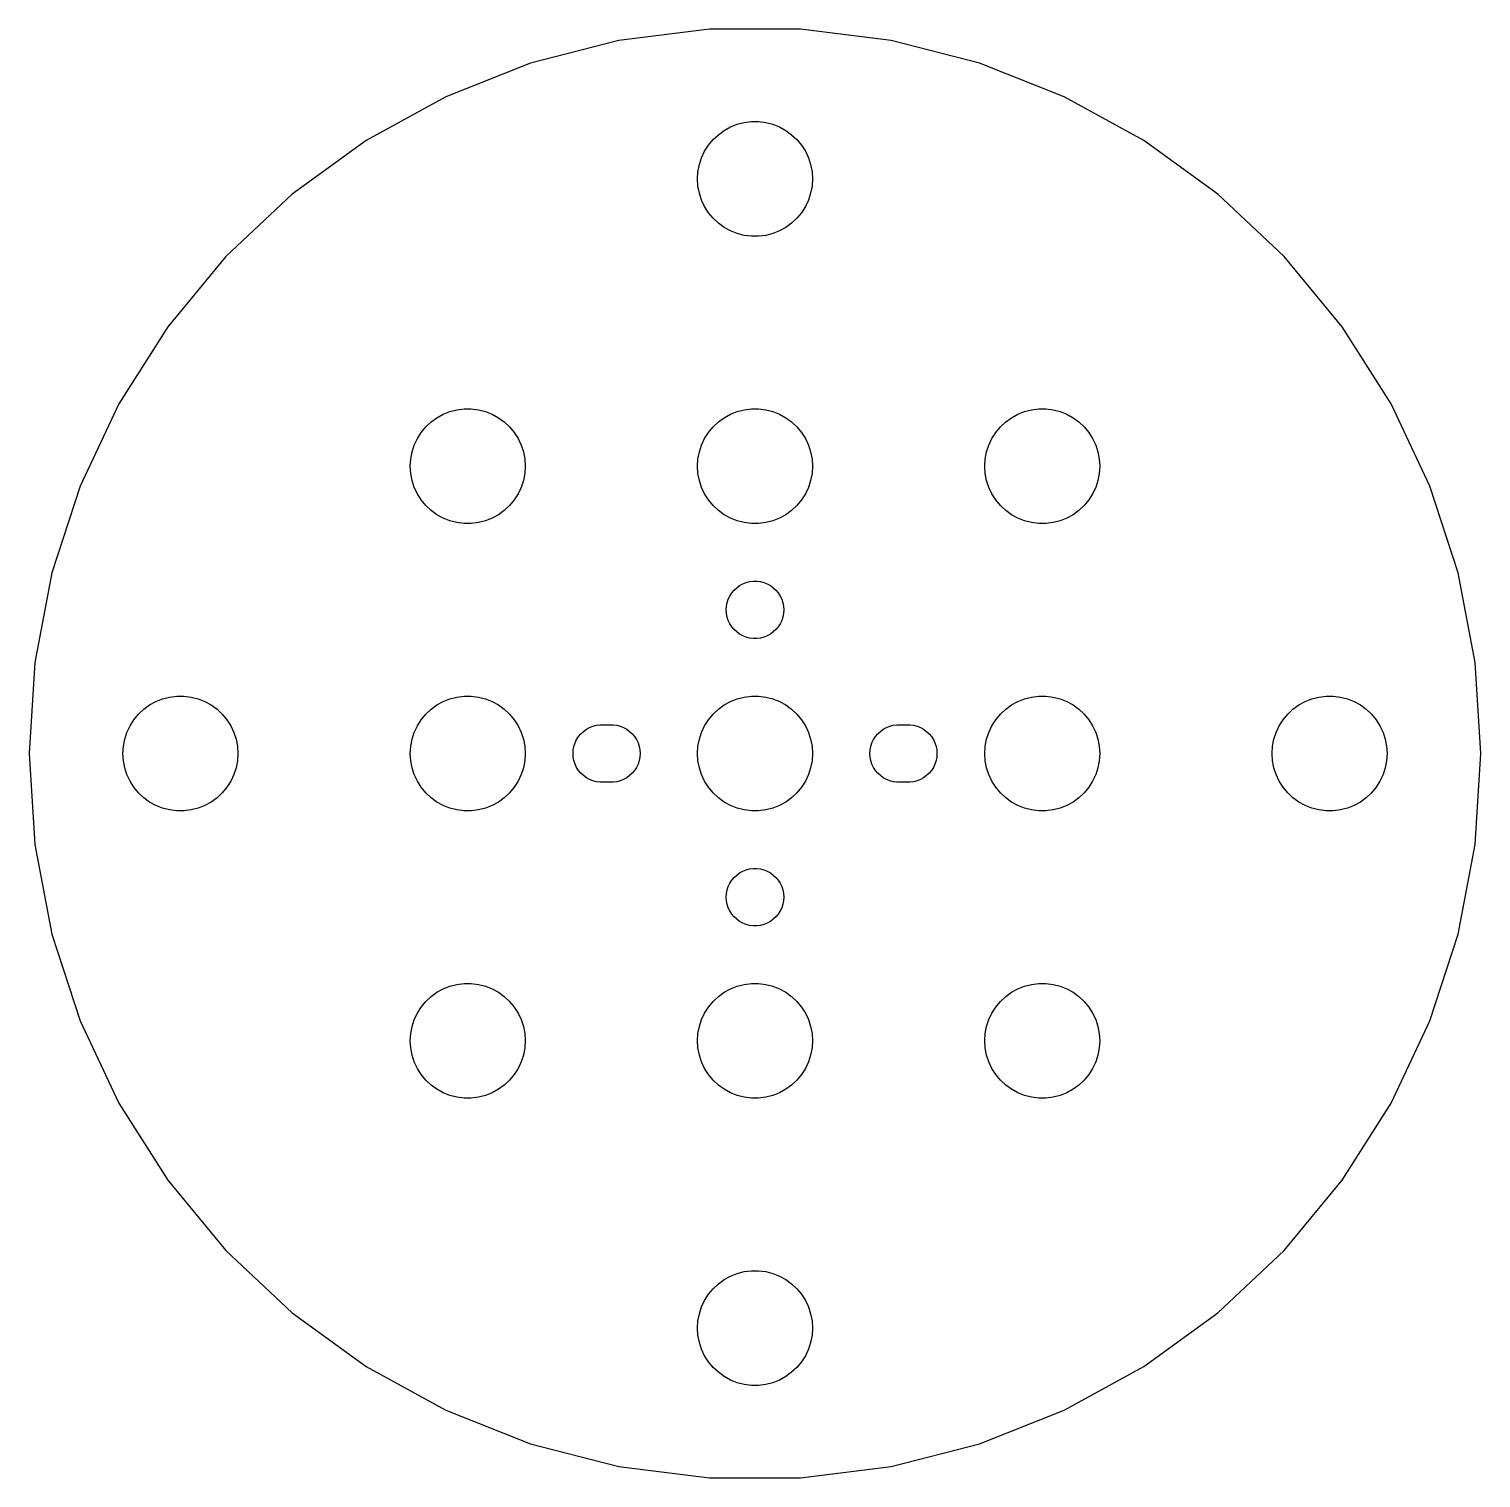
# Model space of a CAD drawing. Header units: metres. Extents: x -38 to 38, y -38 to 148.
# Drawn here: x -37.9 to 37.9, y -37.8 to 37.8 of the extents above; entities that cross this region are included whole.
import ezdxf

# ---------------------------------------------------------------- set-up
doc = ezdxf.new("R2010")
doc.units = ezdxf.units.M

msp = doc.modelspace()

# ---------------------------------------------------------------- linework, layer by layer
for p, q in [((-7.10208, 37.2305), (-11.7123, 36.0468)), ((-2.37987, 37.827), (-7.10208, 37.2305)), ((2.37987, 37.827), (-2.37987, 37.827)), ((7.10208, 37.2305), (2.37987, 37.827)), ((11.7123, 36.0468), (7.10208, 37.2305)), ((-11.7123, 36.0468), (-16.1378, 34.2946)), ((16.1378, 34.2946), (11.7123, 36.0468)), ((-16.1378, 34.2946), (-20.3088, 32.0015)), ((20.3088, 32.0015), (16.1378, 34.2946)), ((-1.60747, 32.533), (-1.27733, 32.7145)), ((-1.27733, 32.7145), (-0.927048, 32.8532)), ((-0.927048, 32.8532), (-0.562134, 32.9469)), ((-0.562134, 32.9469), (-0.18837, 32.9941)), ((-0.18837, 32.9941), (0.18837, 32.9941)), ((0.18837, 32.9941), (0.562134, 32.9469)), ((0.562134, 32.9469), (0.927048, 32.8532)), ((0.927048, 32.8532), (1.27733, 32.7145)), ((1.27733, 32.7145), (1.60747, 32.533)), ((-20.3088, 32.0015), (-24.1595, 29.2038)), ((-2.42705, 31.7634), (-2.1869, 32.0536)), ((-2.1869, 32.0536), (-1.91226, 32.3115)), ((-1.91226, 32.3115), (-1.60747, 32.533)), ((1.60747, 32.533), (1.91226, 32.3115)), ((1.91226, 32.3115), (2.1869, 32.0536)), ((2.1869, 32.0536), (2.42705, 31.7634)), ((24.1595, 29.2038), (20.3088, 32.0015)), ((-2.90575, 30.7461), (-2.78932, 31.1044)), ((-2.78932, 31.1044), (-2.62891, 31.4453)), ((-2.62891, 31.4453), (-2.42705, 31.7634)), ((2.42705, 31.7634), (2.62891, 31.4453)), ((2.62891, 31.4453), (2.78932, 31.1044)), ((2.78932, 31.1044), (2.90575, 30.7461)), ((-3, 30), (-2.97633, 30.376)), ((-2.97633, 30.376), (-2.90575, 30.7461)), ((2.90575, 30.7461), (2.97633, 30.376)), ((2.97633, 30.376), (3, 30)), ((-2.97633, 29.624), (-3, 30)), ((-2.90575, 29.2539), (-2.97633, 29.624)), ((2.97633, 29.624), (2.90575, 29.2539)), ((3, 30), (2.97633, 29.624)), ((-24.1595, 29.2038), (-27.6292, 25.9456)), ((-2.78932, 28.8956), (-2.90575, 29.2539)), ((-2.62891, 28.5547), (-2.78932, 28.8956)), ((2.78932, 28.8956), (2.62891, 28.5547)), ((2.90575, 29.2539), (2.78932, 28.8956)), ((27.6292, 25.9456), (24.1595, 29.2038)), ((-2.42705, 28.2366), (-2.62891, 28.5547)), ((-2.1869, 27.9464), (-2.42705, 28.2366)), ((2.42705, 28.2366), (2.1869, 27.9464)), ((2.62891, 28.5547), (2.42705, 28.2366)), ((-1.91226, 27.6884), (-2.1869, 27.9464)), ((-1.60747, 27.467), (-1.91226, 27.6884)), ((-1.27733, 27.2855), (-1.60747, 27.467)), ((1.60747, 27.467), (1.27733, 27.2855)), ((1.91226, 27.6884), (1.60747, 27.467)), ((2.1869, 27.9464), (1.91226, 27.6884)), ((-0.927048, 27.1468), (-1.27733, 27.2855)), ((-0.562134, 27.0531), (-0.927048, 27.1468)), ((-0.18837, 27.0059), (-0.562134, 27.0531)), ((0.18837, 27.0059), (-0.18837, 27.0059)), ((0.562134, 27.0531), (0.18837, 27.0059)), ((0.927048, 27.1468), (0.562134, 27.0531)), ((1.27733, 27.2855), (0.927048, 27.1468)), ((-27.6292, 25.9456), (-30.6632, 22.2781)), ((30.6632, 22.2781), (27.6292, 25.9456)), ((-30.6632, 22.2781), (-33.2136, 18.2593)), ((33.2136, 18.2593), (30.6632, 22.2781)), ((-33.2136, 18.2593), (-35.2402, 13.9526)), ((35.2402, 13.9526), (33.2136, 18.2593)), ((-16.9123, 17.3115), (-16.6075, 17.533)), ((-16.6075, 17.533), (-16.2773, 17.7145)), ((-16.2773, 17.7145), (-15.927, 17.8532)), ((-15.927, 17.8532), (-15.5621, 17.9469)), ((-15.5621, 17.9469), (-15.1884, 17.9941)), ((-15.1884, 17.9941), (-14.8116, 17.9941)), ((-14.8116, 17.9941), (-14.4379, 17.9469)), ((-14.4379, 17.9469), (-14.0729, 17.8532)), ((-14.0729, 17.8532), (-13.7227, 17.7145)), ((-13.7227, 17.7145), (-13.3925, 17.533)), ((-13.3925, 17.533), (-13.0877, 17.3115)), ((-1.91226, 17.3115), (-1.60747, 17.533)), ((-1.60747, 17.533), (-1.27733, 17.7145)), ((-1.27733, 17.7145), (-0.927048, 17.8532)), ((-0.927048, 17.8532), (-0.562134, 17.9469)), ((-0.562134, 17.9469), (-0.18837, 17.9941)), ((-0.18837, 17.9941), (0.18837, 17.9941)), ((0.18837, 17.9941), (0.562134, 17.9469)), ((0.562134, 17.9469), (0.927048, 17.8532)), ((0.927048, 17.8532), (1.27733, 17.7145)), ((1.27733, 17.7145), (1.60747, 17.533)), ((1.60747, 17.533), (1.91226, 17.3115)), ((13.0877, 17.3115), (13.3925, 17.533)), ((13.3925, 17.533), (13.7227, 17.7145)), ((13.7227, 17.7145), (14.0729, 17.8532)), ((14.0729, 17.8532), (14.4379, 17.9469)), ((14.4379, 17.9469), (14.8116, 17.9941)), ((14.8116, 17.9941), (15.1884, 17.9941)), ((15.1884, 17.9941), (15.5621, 17.9469)), ((15.5621, 17.9469), (15.927, 17.8532)), ((15.927, 17.8532), (16.2773, 17.7145)), ((16.2773, 17.7145), (16.6075, 17.533)), ((16.6075, 17.533), (16.9123, 17.3115)), ((-17.6289, 16.4453), (-17.427, 16.7634)), ((-17.427, 16.7634), (-17.1869, 17.0536)), ((-17.1869, 17.0536), (-16.9123, 17.3115)), ((-13.0877, 17.3115), (-12.8131, 17.0536)), ((-12.8131, 17.0536), (-12.5729, 16.7634)), ((-12.5729, 16.7634), (-12.3711, 16.4453)), ((-2.62891, 16.4453), (-2.42705, 16.7634)), ((-2.42705, 16.7634), (-2.1869, 17.0536)), ((-2.1869, 17.0536), (-1.91226, 17.3115)), ((1.91226, 17.3115), (2.1869, 17.0536)), ((2.1869, 17.0536), (2.42705, 16.7634)), ((2.42705, 16.7634), (2.62891, 16.4453)), ((12.3711, 16.4453), (12.5729, 16.7634)), ((12.5729, 16.7634), (12.8131, 17.0536)), ((12.8131, 17.0536), (13.0877, 17.3115)), ((16.9123, 17.3115), (17.1869, 17.0536)), ((17.1869, 17.0536), (17.427, 16.7634)), ((17.427, 16.7634), (17.6289, 16.4453)), ((-17.9057, 15.7461), (-17.7893, 16.1044)), ((-17.7893, 16.1044), (-17.6289, 16.4453)), ((-12.3711, 16.4453), (-12.2107, 16.1044)), ((-12.2107, 16.1044), (-12.0942, 15.7461)), ((-2.90575, 15.7461), (-2.78932, 16.1044)), ((-2.78932, 16.1044), (-2.62891, 16.4453)), ((2.62891, 16.4453), (2.78932, 16.1044)), ((2.78932, 16.1044), (2.90575, 15.7461)), ((12.0942, 15.7461), (12.2107, 16.1044)), ((12.2107, 16.1044), (12.3711, 16.4453)), ((17.6289, 16.4453), (17.7893, 16.1044)), ((17.7893, 16.1044), (17.9057, 15.7461)), ((-18, 15), (-17.9763, 15.376)), ((-17.9763, 15.376), (-17.9057, 15.7461)), ((-12.0942, 15.7461), (-12.0237, 15.376)), ((-12.0237, 15.376), (-12, 15)), ((-3, 15), (-2.97633, 15.376)), ((-2.97633, 15.376), (-2.90575, 15.7461)), ((2.90575, 15.7461), (2.97633, 15.376)), ((2.97633, 15.376), (3, 15)), ((12, 15), (12.0237, 15.376)), ((12.0237, 15.376), (12.0942, 15.7461)), ((17.9057, 15.7461), (17.9763, 15.376)), ((17.9763, 15.376), (18, 15)), ((-17.9763, 14.624), (-18, 15)), ((-17.9057, 14.2539), (-17.9763, 14.624)), ((-12.0237, 14.624), (-12.0942, 14.2539)), ((-12, 15), (-12.0237, 14.624)), ((-2.97633, 14.624), (-3, 15)), ((-2.90575, 14.2539), (-2.97633, 14.624)), ((2.97633, 14.624), (2.90575, 14.2539)), ((3, 15), (2.97633, 14.624)), ((12.0237, 14.624), (12, 15)), ((12.0942, 14.2539), (12.0237, 14.624)), ((17.9763, 14.624), (17.9057, 14.2539)), ((18, 15), (17.9763, 14.624)), ((-35.2402, 13.9526), (-36.711, 9.42578)), ((-17.7893, 13.8956), (-17.9057, 14.2539)), ((-17.6289, 13.5547), (-17.7893, 13.8956)), ((-12.2107, 13.8956), (-12.3711, 13.5547)), ((-12.0942, 14.2539), (-12.2107, 13.8956)), ((-2.78932, 13.8956), (-2.90575, 14.2539)), ((-2.62891, 13.5547), (-2.78932, 13.8956)), ((2.78932, 13.8956), (2.62891, 13.5547)), ((2.90575, 14.2539), (2.78932, 13.8956)), ((12.2107, 13.8956), (12.0942, 14.2539)), ((12.3711, 13.5547), (12.2107, 13.8956)), ((17.7893, 13.8956), (17.6289, 13.5547)), ((17.9057, 14.2539), (17.7893, 13.8956)), ((36.711, 9.42578), (35.2402, 13.9526)), ((-17.427, 13.2366), (-17.6289, 13.5547)), ((-17.1869, 12.9464), (-17.427, 13.2366)), ((-16.9123, 12.6884), (-17.1869, 12.9464)), ((-12.8131, 12.9464), (-13.0877, 12.6884)), ((-12.5729, 13.2366), (-12.8131, 12.9464)), ((-12.3711, 13.5547), (-12.5729, 13.2366)), ((-2.42705, 13.2366), (-2.62891, 13.5547)), ((-2.1869, 12.9464), (-2.42705, 13.2366)), ((-1.91226, 12.6884), (-2.1869, 12.9464)), ((2.1869, 12.9464), (1.91226, 12.6884)), ((2.42705, 13.2366), (2.1869, 12.9464)), ((2.62891, 13.5547), (2.42705, 13.2366)), ((12.5729, 13.2366), (12.3711, 13.5547)), ((12.8131, 12.9464), (12.5729, 13.2366)), ((13.0877, 12.6884), (12.8131, 12.9464)), ((17.1869, 12.9464), (16.9123, 12.6884)), ((17.427, 13.2366), (17.1869, 12.9464)), ((17.6289, 13.5547), (17.427, 13.2366)), ((-16.6075, 12.467), (-16.9123, 12.6884)), ((-16.2773, 12.2855), (-16.6075, 12.467)), ((-15.927, 12.1468), (-16.2773, 12.2855)), ((-15.5621, 12.0531), (-15.927, 12.1468)), ((-14.0729, 12.1468), (-14.4379, 12.0531)), ((-13.7227, 12.2855), (-14.0729, 12.1468)), ((-13.3925, 12.467), (-13.7227, 12.2855)), ((-13.0877, 12.6884), (-13.3925, 12.467)), ((-1.60747, 12.467), (-1.91226, 12.6884)), ((-1.27733, 12.2855), (-1.60747, 12.467)), ((-0.927048, 12.1468), (-1.27733, 12.2855)), ((-0.562134, 12.0531), (-0.927048, 12.1468)), ((0.927048, 12.1468), (0.562134, 12.0531)), ((1.27733, 12.2855), (0.927048, 12.1468)), ((1.60747, 12.467), (1.27733, 12.2855)), ((1.91226, 12.6884), (1.60747, 12.467)), ((13.3925, 12.467), (13.0877, 12.6884)), ((13.7227, 12.2855), (13.3925, 12.467)), ((14.0729, 12.1468), (13.7227, 12.2855)), ((14.4379, 12.0531), (14.0729, 12.1468)), ((15.927, 12.1468), (15.5621, 12.0531)), ((16.2773, 12.2855), (15.927, 12.1468)), ((16.6075, 12.467), (16.2773, 12.2855)), ((16.9123, 12.6884), (16.6075, 12.467)), ((-15.1884, 12.0059), (-15.5621, 12.0531)), ((-14.8116, 12.0059), (-15.1884, 12.0059)), ((-14.4379, 12.0531), (-14.8116, 12.0059)), ((-0.18837, 12.0059), (-0.562134, 12.0531)), ((0.18837, 12.0059), (-0.18837, 12.0059)), ((0.562134, 12.0531), (0.18837, 12.0059)), ((14.8116, 12.0059), (14.4379, 12.0531)), ((15.1884, 12.0059), (14.8116, 12.0059)), ((15.5621, 12.0531), (15.1884, 12.0059)), ((-36.711, 9.42578), (-37.6029, 4.75035)), ((37.6029, 4.75035), (36.711, 9.42578)), ((-1.31445, 8.22263), (-1.21352, 8.38167)), ((-1.21352, 8.38167), (-1.09344, 8.52681)), ((-1.09344, 8.52681), (-0.956131, 8.65576)), ((-0.956131, 8.65576), (-0.803726, 8.76648)), ((-0.803726, 8.76648), (-0.638657, 8.85724)), ((-0.638657, 8.85724), (-0.463516, 8.92657)), ((-0.463516, 8.92657), (-0.281067, 8.97342)), ((-0.281067, 8.97342), (-0.094177, 8.99704)), ((-0.094177, 8.99704), (0.094177, 8.99704)), ((0.094177, 8.99704), (0.281067, 8.97342)), ((0.281067, 8.97342), (0.463516, 8.92657)), ((0.463516, 8.92657), (0.638657, 8.85724)), ((0.638657, 8.85724), (0.803726, 8.76648)), ((0.803726, 8.76648), (0.956131, 8.65576)), ((0.956131, 8.65576), (1.09344, 8.52681)), ((1.09344, 8.52681), (1.21352, 8.38167)), ((1.21352, 8.38167), (1.31445, 8.22263)), ((-1.5, 7.5), (-1.48816, 7.68799)), ((-1.48816, 7.68799), (-1.45287, 7.87303)), ((-1.45287, 7.87303), (-1.39465, 8.05219)), ((-1.39465, 8.05219), (-1.31445, 8.22263)), ((1.31445, 8.22263), (1.39465, 8.05219)), ((1.39465, 8.05219), (1.45287, 7.87303)), ((1.45287, 7.87303), (1.48816, 7.68799)), ((1.48816, 7.68799), (1.5, 7.5)), ((-1.48816, 7.312), (-1.5, 7.5)), ((-1.45287, 7.12695), (-1.48816, 7.312)), ((-1.39465, 6.9478), (-1.45287, 7.12695)), ((-1.31445, 6.77736), (-1.39465, 6.9478)), ((1.39465, 6.9478), (1.31445, 6.77736)), ((1.45287, 7.12695), (1.39465, 6.9478)), ((1.48816, 7.312), (1.45287, 7.12695)), ((1.5, 7.5), (1.48816, 7.312)), ((-1.21352, 6.61832), (-1.31445, 6.77736)), ((-1.09344, 6.47318), (-1.21352, 6.61832)), ((-0.956131, 6.34422), (-1.09344, 6.47318)), ((-0.803726, 6.23351), (-0.956131, 6.34422)), ((-0.638657, 6.14275), (-0.803726, 6.23351)), ((-0.463516, 6.07341), (-0.638657, 6.14275)), ((-0.281067, 6.02657), (-0.463516, 6.07341)), ((0.463516, 6.07341), (0.281067, 6.02657)), ((0.638657, 6.14275), (0.463516, 6.07341)), ((0.803726, 6.23351), (0.638657, 6.14275)), ((0.956131, 6.34422), (0.803726, 6.23351)), ((1.09344, 6.47318), (0.956131, 6.34422)), ((1.21352, 6.61832), (1.09344, 6.47318)), ((1.31445, 6.77736), (1.21352, 6.61832)), ((-0.094177, 6.00294), (-0.281067, 6.02657)), ((0.094177, 6.00294), (-0.094177, 6.00294)), ((0.281067, 6.02657), (0.094177, 6.00294)), ((-37.6029, 4.75035), (-37.9018, 0)), ((37.9018, 0), (37.6029, 4.75035)), ((-32.1869, 2.05363), (-31.9123, 2.31154)), ((-31.9123, 2.31154), (-31.6075, 2.53297)), ((-31.6075, 2.53297), (-31.2773, 2.71448)), ((-31.2773, 2.71448), (-30.927, 2.85316)), ((-30.927, 2.85316), (-30.5621, 2.94685)), ((-30.5621, 2.94685), (-30.1884, 2.99408)), ((-30.1884, 2.99408), (-29.8116, 2.99408)), ((-29.8116, 2.99408), (-29.4379, 2.94685)), ((-29.4379, 2.94685), (-29.0729, 2.85316)), ((-29.0729, 2.85316), (-28.7227, 2.71448)), ((-28.7227, 2.71448), (-28.3925, 2.53297)), ((-28.3925, 2.53297), (-28.0877, 2.31154)), ((-28.0877, 2.31154), (-27.8131, 2.05363)), ((-17.1869, 2.05363), (-16.9123, 2.31154)), ((-16.9123, 2.31154), (-16.6075, 2.53297)), ((-16.6075, 2.53297), (-16.2773, 2.71448)), ((-16.2773, 2.71448), (-15.927, 2.85316)), ((-15.927, 2.85316), (-15.5621, 2.94685)), ((-15.5621, 2.94685), (-15.1884, 2.99408)), ((-15.1884, 2.99408), (-14.8116, 2.99408)), ((-14.8116, 2.99408), (-14.4379, 2.94685)), ((-14.4379, 2.94685), (-14.0729, 2.85316)), ((-14.0729, 2.85316), (-13.7227, 2.71448)), ((-13.7227, 2.71448), (-13.3925, 2.53297)), ((-13.3925, 2.53297), (-13.0877, 2.31154)), ((-13.0877, 2.31154), (-12.8131, 2.05363)), ((-2.1869, 2.05363), (-1.91226, 2.31154)), ((-1.91226, 2.31154), (-1.60747, 2.53297)), ((-1.60747, 2.53297), (-1.27733, 2.71448)), ((-1.27733, 2.71448), (-0.927048, 2.85316)), ((-0.927048, 2.85316), (-0.562134, 2.94685)), ((-0.562134, 2.94685), (-0.18837, 2.99408)), ((-0.18837, 2.99408), (0.18837, 2.99408)), ((0.18837, 2.99408), (0.562134, 2.94685)), ((0.562134, 2.94685), (0.927048, 2.85316)), ((0.927048, 2.85316), (1.27733, 2.71448)), ((1.27733, 2.71448), (1.60747, 2.53297)), ((1.60747, 2.53297), (1.91226, 2.31154)), ((1.91226, 2.31154), (2.1869, 2.05363)), ((12.8131, 2.05363), (13.0877, 2.31154)), ((13.0877, 2.31154), (13.3925, 2.53297)), ((13.3925, 2.53297), (13.7227, 2.71448)), ((13.7227, 2.71448), (14.0729, 2.85316)), ((14.0729, 2.85316), (14.4379, 2.94685)), ((14.4379, 2.94685), (14.8116, 2.99408)), ((14.8116, 2.99408), (15.1884, 2.99408)), ((15.1884, 2.99408), (15.5621, 2.94685)), ((15.5621, 2.94685), (15.927, 2.85316)), ((15.927, 2.85316), (16.2773, 2.71448)), ((16.2773, 2.71448), (16.6075, 2.53297)), ((16.6075, 2.53297), (16.9123, 2.31154)), ((16.9123, 2.31154), (17.1869, 2.05363)), ((27.8131, 2.05363), (28.0877, 2.31154)), ((28.0877, 2.31154), (28.3925, 2.53297)), ((28.3925, 2.53297), (28.7227, 2.71448)), ((28.7227, 2.71448), (29.0729, 2.85316)), ((29.0729, 2.85316), (29.4379, 2.94685)), ((29.4379, 2.94685), (29.8116, 2.99408)), ((29.8116, 2.99408), (30.1884, 2.99408)), ((30.1884, 2.99408), (30.5621, 2.94685)), ((30.5621, 2.94685), (30.927, 2.85316)), ((30.927, 2.85316), (31.2773, 2.71448)), ((31.2773, 2.71448), (31.6075, 2.53297)), ((31.6075, 2.53297), (31.9123, 2.31154)), ((31.9123, 2.31154), (32.1869, 2.05363)), ((-32.6289, 1.44525), (-32.427, 1.76335)), ((-32.427, 1.76335), (-32.1869, 2.05363)), ((-27.8131, 2.05363), (-27.5729, 1.76335)), ((-27.5729, 1.76335), (-27.3711, 1.44525)), ((-17.6289, 1.44525), (-17.427, 1.76335)), ((-17.427, 1.76335), (-17.1869, 2.05363)), ((-12.8131, 2.05363), (-12.5729, 1.76335)), ((-12.5729, 1.76335), (-12.3711, 1.44525)), ((-2.62891, 1.44525), (-2.42705, 1.76335)), ((-2.42705, 1.76335), (-2.1869, 2.05363)), ((2.1869, 2.05363), (2.42705, 1.76335)), ((2.42705, 1.76335), (2.62891, 1.44525)), ((12.3711, 1.44525), (12.5729, 1.76335)), ((12.5729, 1.76335), (12.8131, 2.05363)), ((17.1869, 2.05363), (17.427, 1.76335)), ((17.427, 1.76335), (17.6289, 1.44525)), ((27.3711, 1.44525), (27.5729, 1.76335)), ((27.5729, 1.76335), (27.8131, 2.05363)), ((32.1869, 2.05363), (32.427, 1.76335)), ((32.427, 1.76335), (32.6289, 1.44525)), ((-32.9057, 0.746063), (-32.7893, 1.10437)), ((-32.7893, 1.10437), (-32.6289, 1.44525)), ((-27.3711, 1.44525), (-27.2107, 1.10437)), ((-27.2107, 1.10437), (-27.0942, 0.746063)), ((-17.9057, 0.746063), (-17.7893, 1.10437)), ((-17.7893, 1.10437), (-17.6289, 1.44525)), ((-12.3711, 1.44525), (-12.2107, 1.10437)), ((-12.2107, 1.10437), (-12.0942, 0.746063)), ((-9.31445, 0.722626), (-9.21352, 0.881668)), ((-9.21352, 0.881668), (-9.09344, 1.02681)), ((-9.09344, 1.02681), (-8.95613, 1.15576)), ((-8.95613, 1.15576), (-8.80373, 1.26648)), ((-8.80373, 1.26648), (-8.63866, 1.35724)), ((-8.63866, 1.35724), (-8.46352, 1.42657)), ((-8.46352, 1.42657), (-8.28107, 1.47342)), ((-8.28107, 1.47342), (-8.09418, 1.49704)), ((-8.09418, 1.49704), (-7.40581, 1.49704)), ((-7.40581, 1.49704), (-7.21892, 1.47342)), ((-7.21892, 1.47342), (-7.03647, 1.42657)), ((-7.03647, 1.42657), (-6.86133, 1.35724)), ((-6.86133, 1.35724), (-6.69626, 1.26648)), ((-6.69626, 1.26648), (-6.54385, 1.15576)), ((-6.54385, 1.15576), (-6.40654, 1.02681)), ((-6.40654, 1.02681), (-6.28647, 0.881668)), ((-6.28647, 0.881668), (-6.18553, 0.722626)), ((-2.90575, 0.746063), (-2.78932, 1.10437)), ((-2.78932, 1.10437), (-2.62891, 1.44525)), ((2.62891, 1.44525), (2.78932, 1.10437)), ((2.78932, 1.10437), (2.90575, 0.746063)), ((6.18553, 0.722626), (6.28647, 0.881668)), ((6.28647, 0.881668), (6.40654, 1.02681)), ((6.40654, 1.02681), (6.54385, 1.15576)), ((6.54385, 1.15576), (6.69626, 1.26648)), ((6.69626, 1.26648), (6.86133, 1.35724)), ((6.86133, 1.35724), (7.03647, 1.42657)), ((7.03647, 1.42657), (7.21892, 1.47342)), ((7.21892, 1.47342), (7.40581, 1.49704)), ((7.40581, 1.49704), (8.09418, 1.49704)), ((8.09418, 1.49704), (8.28107, 1.47342)), ((8.28107, 1.47342), (8.46352, 1.42657)), ((8.46352, 1.42657), (8.63866, 1.35724)), ((8.63866, 1.35724), (8.80373, 1.26648)), ((8.80373, 1.26648), (8.95613, 1.15576)), ((8.95613, 1.15576), (9.09344, 1.02681)), ((9.09344, 1.02681), (9.21352, 0.881668)), ((9.21352, 0.881668), (9.31445, 0.722626)), ((12.0942, 0.746063), (12.2107, 1.10437)), ((12.2107, 1.10437), (12.3711, 1.44525)), ((17.6289, 1.44525), (17.7893, 1.10437)), ((17.7893, 1.10437), (17.9057, 0.746063)), ((27.0942, 0.746063), (27.2107, 1.10437)), ((27.2107, 1.10437), (27.3711, 1.44525)), ((32.6289, 1.44525), (32.7893, 1.10437)), ((32.7893, 1.10437), (32.9057, 0.746063)), ((-37.9018, 0), (-37.6029, -4.75035)), ((-33, 0), (-32.9763, 0.375992)), ((-32.9763, -0.375992), (-33, 0)), ((-32.9763, 0.375992), (-32.9057, 0.746063)), ((-27.0942, 0.746063), (-27.0237, 0.375992)), ((-27.0237, 0.375992), (-27, 0)), ((-27, 0), (-27.0237, -0.375992)), ((-18, 0), (-17.9763, 0.375992)), ((-17.9763, -0.375992), (-18, 0)), ((-17.9763, 0.375992), (-17.9057, 0.746063)), ((-12.0942, 0.746063), (-12.0237, 0.375992)), ((-12.0237, 0.375992), (-12, 0)), ((-12, 0), (-12.0237, -0.375992)), ((-9.5, 0), (-9.48816, 0.187988)), ((-9.48816, -0.187988), (-9.5, 0)), ((-9.48816, 0.187988), (-9.45287, 0.373032)), ((-9.45287, 0.373032), (-9.39465, 0.552185)), ((-9.39465, 0.552185), (-9.31445, 0.722626)), ((-6.18553, 0.722626), (-6.10533, 0.552185)), ((-6.10533, 0.552185), (-6.04712, 0.373032)), ((-6.04712, 0.373032), (-6.01183, 0.187988)), ((-6.01183, 0.187988), (-6, 0)), ((-6, 0), (-6.01183, -0.187988)), ((-3, 0), (-2.97633, 0.375992)), ((-2.97633, -0.375992), (-3, 0)), ((-2.97633, 0.375992), (-2.90575, 0.746063)), ((2.90575, 0.746063), (2.97633, 0.375992)), ((2.97633, 0.375992), (3, 0)), ((3, 0), (2.97633, -0.375992)), ((6, 0), (6.01183, 0.187988)), ((6.01183, -0.187988), (6, 0)), ((6.01183, 0.187988), (6.04712, 0.373032)), ((6.04712, 0.373032), (6.10533, 0.552185)), ((6.10533, 0.552185), (6.18553, 0.722626)), ((9.31445, 0.722626), (9.39465, 0.552185)), ((9.39465, 0.552185), (9.45287, 0.373032)), ((9.45287, 0.373032), (9.48816, 0.187988)), ((9.48816, 0.187988), (9.5, 0)), ((9.5, 0), (9.48816, -0.187988)), ((12, 0), (12.0237, 0.375992)), ((12.0237, -0.375992), (12, 0)), ((12.0237, 0.375992), (12.0942, 0.746063)), ((17.9057, 0.746063), (17.9763, 0.375992)), ((17.9763, 0.375992), (18, 0)), ((18, 0), (17.9763, -0.375992)), ((27, 0), (27.0237, 0.375992)), ((27.0237, -0.375992), (27, 0)), ((27.0237, 0.375992), (27.0942, 0.746063)), ((32.9057, 0.746063), (32.9763, 0.375992)), ((32.9763, 0.375992), (33, 0)), ((33, 0), (32.9763, -0.375992)), ((37.6029, -4.75035), (37.9018, 0)), ((-32.9057, -0.746063), (-32.9763, -0.375992)), ((-32.7893, -1.10437), (-32.9057, -0.746063)), ((-27.0942, -0.746063), (-27.2107, -1.10437)), ((-27.0237, -0.375992), (-27.0942, -0.746063)), ((-17.9057, -0.746063), (-17.9763, -0.375992)), ((-17.7893, -1.10437), (-17.9057, -0.746063)), ((-12.0942, -0.746063), (-12.2107, -1.10437)), ((-12.0237, -0.375992), (-12.0942, -0.746063)), ((-9.45287, -0.373032), (-9.48816, -0.187988)), ((-9.39465, -0.552185), (-9.45287, -0.373032)), ((-9.31445, -0.722626), (-9.39465, -0.552185)), ((-9.21352, -0.881668), (-9.31445, -0.722626)), ((-6.18553, -0.722626), (-6.28647, -0.881668)), ((-6.10533, -0.552185), (-6.18553, -0.722626)), ((-6.04712, -0.373032), (-6.10533, -0.552185)), ((-6.01183, -0.187988), (-6.04712, -0.373032)), ((-2.90575, -0.746063), (-2.97633, -0.375992)), ((-2.78932, -1.10437), (-2.90575, -0.746063)), ((2.90575, -0.746063), (2.78932, -1.10437)), ((2.97633, -0.375992), (2.90575, -0.746063)), ((6.04712, -0.373032), (6.01183, -0.187988)), ((6.10533, -0.552185), (6.04712, -0.373032)), ((6.18553, -0.722626), (6.10533, -0.552185)), ((6.28647, -0.881668), (6.18553, -0.722626)), ((9.31445, -0.722626), (9.21352, -0.881668)), ((9.39465, -0.552185), (9.31445, -0.722626)), ((9.45287, -0.373032), (9.39465, -0.552185)), ((9.48816, -0.187988), (9.45287, -0.373032)), ((12.0942, -0.746063), (12.0237, -0.375992)), ((12.2107, -1.10437), (12.0942, -0.746063)), ((17.9057, -0.746063), (17.7893, -1.10437)), ((17.9763, -0.375992), (17.9057, -0.746063)), ((27.0942, -0.746063), (27.0237, -0.375992)), ((27.2107, -1.10437), (27.0942, -0.746063)), ((32.9057, -0.746063), (32.7893, -1.10437)), ((32.9763, -0.375992), (32.9057, -0.746063)), ((-32.6289, -1.44525), (-32.7893, -1.10437)), ((-32.427, -1.76335), (-32.6289, -1.44525)), ((-27.3711, -1.44525), (-27.5729, -1.76335)), ((-27.2107, -1.10437), (-27.3711, -1.44525)), ((-17.6289, -1.44525), (-17.7893, -1.10437)), ((-17.427, -1.76335), (-17.6289, -1.44525)), ((-12.3711, -1.44525), (-12.5729, -1.76335)), ((-12.2107, -1.10437), (-12.3711, -1.44525)), ((-9.09344, -1.02681), (-9.21352, -0.881668)), ((-8.95613, -1.15576), (-9.09344, -1.02681)), ((-8.80373, -1.26648), (-8.95613, -1.15576)), ((-8.63866, -1.35724), (-8.80373, -1.26648)), ((-8.46352, -1.42657), (-8.63866, -1.35724)), ((-8.28107, -1.47342), (-8.46352, -1.42657)), ((-8.09418, -1.49704), (-8.28107, -1.47342)), ((-7.40581, -1.49704), (-8.09418, -1.49704)), ((-7.21892, -1.47342), (-7.40581, -1.49704)), ((-7.03647, -1.42657), (-7.21892, -1.47342)), ((-6.86133, -1.35724), (-7.03647, -1.42657)), ((-6.69626, -1.26648), (-6.86133, -1.35724)), ((-6.54385, -1.15576), (-6.69626, -1.26648)), ((-6.40654, -1.02681), (-6.54385, -1.15576)), ((-6.28647, -0.881668), (-6.40654, -1.02681)), ((-2.62891, -1.44525), (-2.78932, -1.10437)), ((-2.42705, -1.76335), (-2.62891, -1.44525)), ((2.62891, -1.44525), (2.42705, -1.76335)), ((2.78932, -1.10437), (2.62891, -1.44525)), ((6.40654, -1.02681), (6.28647, -0.881668)), ((6.54385, -1.15576), (6.40654, -1.02681)), ((6.69626, -1.26648), (6.54385, -1.15576)), ((6.86133, -1.35724), (6.69626, -1.26648)), ((7.03647, -1.42657), (6.86133, -1.35724)), ((7.21892, -1.47342), (7.03647, -1.42657)), ((7.40581, -1.49704), (7.21892, -1.47342)), ((8.09418, -1.49704), (7.40581, -1.49704)), ((8.28107, -1.47342), (8.09418, -1.49704)), ((8.46352, -1.42657), (8.28107, -1.47342)), ((8.63866, -1.35724), (8.46352, -1.42657)), ((8.80373, -1.26648), (8.63866, -1.35724)), ((8.95613, -1.15576), (8.80373, -1.26648)), ((9.09344, -1.02681), (8.95613, -1.15576)), ((9.21352, -0.881668), (9.09344, -1.02681)), ((12.3711, -1.44525), (12.2107, -1.10437)), ((12.5729, -1.76335), (12.3711, -1.44525)), ((17.6289, -1.44525), (17.427, -1.76335)), ((17.7893, -1.10437), (17.6289, -1.44525)), ((27.3711, -1.44525), (27.2107, -1.10437)), ((27.5729, -1.76335), (27.3711, -1.44525)), ((32.6289, -1.44525), (32.427, -1.76335)), ((32.7893, -1.10437), (32.6289, -1.44525)), ((-32.1869, -2.05363), (-32.427, -1.76335)), ((-31.9123, -2.31154), (-32.1869, -2.05363)), ((-27.8131, -2.05363), (-28.0877, -2.31154)), ((-27.5729, -1.76335), (-27.8131, -2.05363)), ((-17.1869, -2.05363), (-17.427, -1.76335)), ((-16.9123, -2.31154), (-17.1869, -2.05363)), ((-12.8131, -2.05363), (-13.0877, -2.31154)), ((-12.5729, -1.76335), (-12.8131, -2.05363)), ((-2.1869, -2.05363), (-2.42705, -1.76335)), ((-1.91226, -2.31154), (-2.1869, -2.05363)), ((2.1869, -2.05363), (1.91226, -2.31154)), ((2.42705, -1.76335), (2.1869, -2.05363)), ((12.8131, -2.05363), (12.5729, -1.76335)), ((13.0877, -2.31154), (12.8131, -2.05363)), ((17.1869, -2.05363), (16.9123, -2.31154)), ((17.427, -1.76335), (17.1869, -2.05363)), ((27.8131, -2.05363), (27.5729, -1.76335)), ((28.0877, -2.31154), (27.8131, -2.05363)), ((32.1869, -2.05363), (31.9123, -2.31154)), ((32.427, -1.76335), (32.1869, -2.05363)), ((-31.6075, -2.53297), (-31.9123, -2.31154)), ((-31.2773, -2.71448), (-31.6075, -2.53297)), ((-30.927, -2.85316), (-31.2773, -2.71448)), ((-30.5621, -2.94685), (-30.927, -2.85316)), ((-30.1884, -2.99408), (-30.5621, -2.94685)), ((-29.8116, -2.99408), (-30.1884, -2.99408)), ((-29.4379, -2.94685), (-29.8116, -2.99408)), ((-29.0729, -2.85316), (-29.4379, -2.94685)), ((-28.7227, -2.71448), (-29.0729, -2.85316)), ((-28.3925, -2.53297), (-28.7227, -2.71448)), ((-28.0877, -2.31154), (-28.3925, -2.53297)), ((-16.6075, -2.53297), (-16.9123, -2.31154)), ((-16.2773, -2.71448), (-16.6075, -2.53297)), ((-15.927, -2.85316), (-16.2773, -2.71448)), ((-15.5621, -2.94685), (-15.927, -2.85316)), ((-15.1884, -2.99408), (-15.5621, -2.94685)), ((-14.8116, -2.99408), (-15.1884, -2.99408)), ((-14.4379, -2.94685), (-14.8116, -2.99408)), ((-14.0729, -2.85316), (-14.4379, -2.94685)), ((-13.7227, -2.71448), (-14.0729, -2.85316)), ((-13.3925, -2.53297), (-13.7227, -2.71448)), ((-13.0877, -2.31154), (-13.3925, -2.53297)), ((-1.60747, -2.53297), (-1.91226, -2.31154)), ((-1.27733, -2.71448), (-1.60747, -2.53297)), ((-0.927048, -2.85316), (-1.27733, -2.71448)), ((-0.562134, -2.94685), (-0.927048, -2.85316)), ((-0.18837, -2.99408), (-0.562134, -2.94685)), ((0.18837, -2.99408), (-0.18837, -2.99408)), ((0.562134, -2.94685), (0.18837, -2.99408)), ((0.927048, -2.85316), (0.562134, -2.94685)), ((1.27733, -2.71448), (0.927048, -2.85316)), ((1.60747, -2.53297), (1.27733, -2.71448)), ((1.91226, -2.31154), (1.60747, -2.53297)), ((13.3925, -2.53297), (13.0877, -2.31154)), ((13.7227, -2.71448), (13.3925, -2.53297)), ((14.0729, -2.85316), (13.7227, -2.71448)), ((14.4379, -2.94685), (14.0729, -2.85316)), ((14.8116, -2.99408), (14.4379, -2.94685)), ((15.1884, -2.99408), (14.8116, -2.99408)), ((15.5621, -2.94685), (15.1884, -2.99408)), ((15.927, -2.85316), (15.5621, -2.94685)), ((16.2773, -2.71448), (15.927, -2.85316)), ((16.6075, -2.53297), (16.2773, -2.71448)), ((16.9123, -2.31154), (16.6075, -2.53297)), ((28.3925, -2.53297), (28.0877, -2.31154)), ((28.7227, -2.71448), (28.3925, -2.53297)), ((29.0729, -2.85316), (28.7227, -2.71448)), ((29.4379, -2.94685), (29.0729, -2.85316)), ((29.8116, -2.99408), (29.4379, -2.94685)), ((30.1884, -2.99408), (29.8116, -2.99408)), ((30.5621, -2.94685), (30.1884, -2.99408)), ((30.927, -2.85316), (30.5621, -2.94685)), ((31.2773, -2.71448), (30.927, -2.85316)), ((31.6075, -2.53297), (31.2773, -2.71448)), ((31.9123, -2.31154), (31.6075, -2.53297)), ((-37.6029, -4.75035), (-36.711, -9.42578)), ((36.711, -9.42578), (37.6029, -4.75035)), ((-0.463516, -6.07341), (-0.281067, -6.02657)), ((-0.281067, -6.02657), (-0.094177, -6.00294)), ((-0.094177, -6.00294), (0.094177, -6.00294)), ((0.094177, -6.00294), (0.281067, -6.02657)), ((0.281067, -6.02657), (0.463516, -6.07341)), ((-1.39465, -6.9478), (-1.31445, -6.77736)), ((-1.31445, -6.77736), (-1.21352, -6.61832)), ((-1.21352, -6.61832), (-1.09344, -6.47318)), ((-1.09344, -6.47318), (-0.956131, -6.34422)), ((-0.956131, -6.34422), (-0.803726, -6.23351)), ((-0.803726, -6.23351), (-0.638657, -6.14275)), ((-0.638657, -6.14275), (-0.463516, -6.07341)), ((0.463516, -6.07341), (0.638657, -6.14275)), ((0.638657, -6.14275), (0.803726, -6.23351)), ((0.803726, -6.23351), (0.956131, -6.34422)), ((0.956131, -6.34422), (1.09344, -6.47318)), ((1.09344, -6.47318), (1.21352, -6.61832)), ((1.21352, -6.61832), (1.31445, -6.77736)), ((1.31445, -6.77736), (1.39465, -6.9478)), ((-1.5, -7.5), (-1.48816, -7.312)), ((-1.48816, -7.68799), (-1.5, -7.5)), ((-1.48816, -7.312), (-1.45287, -7.12695)), ((-1.45287, -7.12695), (-1.39465, -6.9478)), ((1.39465, -6.9478), (1.45287, -7.12695)), ((1.45287, -7.12695), (1.48816, -7.312)), ((1.48816, -7.312), (1.5, -7.5)), ((1.5, -7.5), (1.48816, -7.68799)), ((-1.45287, -7.87303), (-1.48816, -7.68799)), ((-1.39465, -8.05219), (-1.45287, -7.87303)), ((-1.31445, -8.22263), (-1.39465, -8.05219)), ((-1.21352, -8.38167), (-1.31445, -8.22263)), ((1.31445, -8.22263), (1.21352, -8.38167)), ((1.39465, -8.05219), (1.31445, -8.22263)), ((1.45287, -7.87303), (1.39465, -8.05219)), ((1.48816, -7.68799), (1.45287, -7.87303)), ((-1.09344, -8.52681), (-1.21352, -8.38167)), ((-0.956131, -8.65576), (-1.09344, -8.52681)), ((-0.803726, -8.76648), (-0.956131, -8.65576)), ((-0.638657, -8.85724), (-0.803726, -8.76648)), ((-0.463516, -8.92657), (-0.638657, -8.85724)), ((-0.281067, -8.97342), (-0.463516, -8.92657)), ((-0.094177, -8.99704), (-0.281067, -8.97342)), ((0.094177, -8.99704), (-0.094177, -8.99704)), ((0.281067, -8.97342), (0.094177, -8.99704)), ((0.463516, -8.92657), (0.281067, -8.97342)), ((0.638657, -8.85724), (0.463516, -8.92657)), ((0.803726, -8.76648), (0.638657, -8.85724)), ((0.956131, -8.65576), (0.803726, -8.76648)), ((1.09344, -8.52681), (0.956131, -8.65576)), ((1.21352, -8.38167), (1.09344, -8.52681)), ((-36.711, -9.42578), (-35.2402, -13.9526)), ((35.2402, -13.9526), (36.711, -9.42578)), ((-15.927, -12.1468), (-15.5621, -12.0531)), ((-15.5621, -12.0531), (-15.1884, -12.0059)), ((-15.1884, -12.0059), (-14.8116, -12.0059)), ((-14.8116, -12.0059), (-14.4379, -12.0531)), ((-14.4379, -12.0531), (-14.0729, -12.1468)), ((-0.927048, -12.1468), (-0.562134, -12.0531)), ((-0.562134, -12.0531), (-0.18837, -12.0059)), ((-0.18837, -12.0059), (0.18837, -12.0059)), ((0.18837, -12.0059), (0.562134, -12.0531)), ((0.562134, -12.0531), (0.927048, -12.1468)), ((14.0729, -12.1468), (14.4379, -12.0531)), ((14.4379, -12.0531), (14.8116, -12.0059)), ((14.8116, -12.0059), (15.1884, -12.0059)), ((15.1884, -12.0059), (15.5621, -12.0531)), ((15.5621, -12.0531), (15.927, -12.1468)), ((-17.1869, -12.9464), (-16.9123, -12.6884)), ((-16.9123, -12.6884), (-16.6075, -12.467)), ((-16.6075, -12.467), (-16.2773, -12.2855)), ((-16.2773, -12.2855), (-15.927, -12.1468)), ((-14.0729, -12.1468), (-13.7227, -12.2855)), ((-13.7227, -12.2855), (-13.3925, -12.467)), ((-13.3925, -12.467), (-13.0877, -12.6884)), ((-13.0877, -12.6884), (-12.8131, -12.9464)), ((-2.1869, -12.9464), (-1.91226, -12.6884)), ((-1.91226, -12.6884), (-1.60747, -12.467)), ((-1.60747, -12.467), (-1.27733, -12.2855)), ((-1.27733, -12.2855), (-0.927048, -12.1468)), ((0.927048, -12.1468), (1.27733, -12.2855)), ((1.27733, -12.2855), (1.60747, -12.467)), ((1.60747, -12.467), (1.91226, -12.6884)), ((1.91226, -12.6884), (2.1869, -12.9464)), ((12.8131, -12.9464), (13.0877, -12.6884)), ((13.0877, -12.6884), (13.3925, -12.467)), ((13.3925, -12.467), (13.7227, -12.2855)), ((13.7227, -12.2855), (14.0729, -12.1468)), ((15.927, -12.1468), (16.2773, -12.2855)), ((16.2773, -12.2855), (16.6075, -12.467)), ((16.6075, -12.467), (16.9123, -12.6884)), ((16.9123, -12.6884), (17.1869, -12.9464)), ((-17.7893, -13.8956), (-17.6289, -13.5547)), ((-17.6289, -13.5547), (-17.427, -13.2366)), ((-17.427, -13.2366), (-17.1869, -12.9464)), ((-12.8131, -12.9464), (-12.5729, -13.2366)), ((-12.5729, -13.2366), (-12.3711, -13.5547)), ((-12.3711, -13.5547), (-12.2107, -13.8956)), ((-2.78932, -13.8956), (-2.62891, -13.5547)), ((-2.62891, -13.5547), (-2.42705, -13.2366)), ((-2.42705, -13.2366), (-2.1869, -12.9464)), ((2.1869, -12.9464), (2.42705, -13.2366)), ((2.42705, -13.2366), (2.62891, -13.5547)), ((2.62891, -13.5547), (2.78932, -13.8956)), ((12.2107, -13.8956), (12.3711, -13.5547)), ((12.3711, -13.5547), (12.5729, -13.2366)), ((12.5729, -13.2366), (12.8131, -12.9464)), ((17.1869, -12.9464), (17.427, -13.2366)), ((17.427, -13.2366), (17.6289, -13.5547)), ((17.6289, -13.5547), (17.7893, -13.8956)), ((-35.2402, -13.9526), (-33.2136, -18.2593)), ((-17.9763, -14.624), (-17.9057, -14.2539)), ((-17.9057, -14.2539), (-17.7893, -13.8956)), ((-12.2107, -13.8956), (-12.0942, -14.2539)), ((-12.0942, -14.2539), (-12.0237, -14.624)), ((-2.97633, -14.624), (-2.90575, -14.2539)), ((-2.90575, -14.2539), (-2.78932, -13.8956)), ((2.78932, -13.8956), (2.90575, -14.2539)), ((2.90575, -14.2539), (2.97633, -14.624)), ((12.0237, -14.624), (12.0942, -14.2539)), ((12.0942, -14.2539), (12.2107, -13.8956)), ((17.7893, -13.8956), (17.9057, -14.2539)), ((17.9057, -14.2539), (17.9763, -14.624)), ((33.2136, -18.2593), (35.2402, -13.9526)), ((-18, -15), (-17.9763, -14.624)), ((-17.9763, -15.376), (-18, -15)), ((-12.0237, -14.624), (-12, -15)), ((-12, -15), (-12.0237, -15.376)), ((-3, -15), (-2.97633, -14.624)), ((-2.97633, -15.376), (-3, -15)), ((2.97633, -14.624), (3, -15)), ((3, -15), (2.97633, -15.376)), ((12, -15), (12.0237, -14.624)), ((12.0237, -15.376), (12, -15)), ((17.9763, -14.624), (18, -15)), ((18, -15), (17.9763, -15.376)), ((-17.9057, -15.7461), (-17.9763, -15.376)), ((-17.7893, -16.1044), (-17.9057, -15.7461)), ((-12.0942, -15.7461), (-12.2107, -16.1044)), ((-12.0237, -15.376), (-12.0942, -15.7461)), ((-2.90575, -15.7461), (-2.97633, -15.376)), ((-2.78932, -16.1044), (-2.90575, -15.7461)), ((2.90575, -15.7461), (2.78932, -16.1044)), ((2.97633, -15.376), (2.90575, -15.7461)), ((12.0942, -15.7461), (12.0237, -15.376)), ((12.2107, -16.1044), (12.0942, -15.7461)), ((17.9057, -15.7461), (17.7893, -16.1044)), ((17.9763, -15.376), (17.9057, -15.7461)), ((-17.6289, -16.4453), (-17.7893, -16.1044)), ((-17.427, -16.7634), (-17.6289, -16.4453)), ((-12.3711, -16.4453), (-12.5729, -16.7634)), ((-12.2107, -16.1044), (-12.3711, -16.4453)), ((-2.62891, -16.4453), (-2.78932, -16.1044)), ((-2.42705, -16.7634), (-2.62891, -16.4453)), ((2.62891, -16.4453), (2.42705, -16.7634)), ((2.78932, -16.1044), (2.62891, -16.4453)), ((12.3711, -16.4453), (12.2107, -16.1044)), ((12.5729, -16.7634), (12.3711, -16.4453)), ((17.6289, -16.4453), (17.427, -16.7634)), ((17.7893, -16.1044), (17.6289, -16.4453)), ((-17.1869, -17.0536), (-17.427, -16.7634)), ((-16.9123, -17.3115), (-17.1869, -17.0536)), ((-16.6075, -17.533), (-16.9123, -17.3115)), ((-13.0877, -17.3115), (-13.3925, -17.533)), ((-12.8131, -17.0536), (-13.0877, -17.3115)), ((-12.5729, -16.7634), (-12.8131, -17.0536)), ((-2.1869, -17.0536), (-2.42705, -16.7634)), ((-1.91226, -17.3115), (-2.1869, -17.0536)), ((-1.60747, -17.533), (-1.91226, -17.3115)), ((1.91226, -17.3115), (1.60747, -17.533)), ((2.1869, -17.0536), (1.91226, -17.3115)), ((2.42705, -16.7634), (2.1869, -17.0536)), ((12.8131, -17.0536), (12.5729, -16.7634)), ((13.0877, -17.3115), (12.8131, -17.0536)), ((13.3925, -17.533), (13.0877, -17.3115)), ((16.9123, -17.3115), (16.6075, -17.533)), ((17.1869, -17.0536), (16.9123, -17.3115)), ((17.427, -16.7634), (17.1869, -17.0536)), ((-16.2773, -17.7145), (-16.6075, -17.533)), ((-15.927, -17.8532), (-16.2773, -17.7145)), ((-15.5621, -17.9469), (-15.927, -17.8532)), ((-15.1884, -17.9941), (-15.5621, -17.9469)), ((-14.8116, -17.9941), (-15.1884, -17.9941)), ((-14.4379, -17.9469), (-14.8116, -17.9941)), ((-14.0729, -17.8532), (-14.4379, -17.9469)), ((-13.7227, -17.7145), (-14.0729, -17.8532)), ((-13.3925, -17.533), (-13.7227, -17.7145)), ((-1.27733, -17.7145), (-1.60747, -17.533)), ((-0.927048, -17.8532), (-1.27733, -17.7145)), ((-0.562134, -17.9469), (-0.927048, -17.8532)), ((-0.18837, -17.9941), (-0.562134, -17.9469)), ((0.18837, -17.9941), (-0.18837, -17.9941)), ((0.562134, -17.9469), (0.18837, -17.9941)), ((0.927048, -17.8532), (0.562134, -17.9469)), ((1.27733, -17.7145), (0.927048, -17.8532)), ((1.60747, -17.533), (1.27733, -17.7145)), ((13.7227, -17.7145), (13.3925, -17.533)), ((14.0729, -17.8532), (13.7227, -17.7145)), ((14.4379, -17.9469), (14.0729, -17.8532)), ((14.8116, -17.9941), (14.4379, -17.9469)), ((15.1884, -17.9941), (14.8116, -17.9941)), ((15.5621, -17.9469), (15.1884, -17.9941)), ((15.927, -17.8532), (15.5621, -17.9469)), ((16.2773, -17.7145), (15.927, -17.8532)), ((16.6075, -17.533), (16.2773, -17.7145)), ((-33.2136, -18.2593), (-30.6632, -22.2781)), ((30.6632, -22.2781), (33.2136, -18.2593)), ((-30.6632, -22.2781), (-27.6292, -25.9456)), ((27.6292, -25.9456), (30.6632, -22.2781)), ((-27.6292, -25.9456), (-24.1595, -29.2038)), ((24.1595, -29.2038), (27.6292, -25.9456)), ((-1.60747, -27.467), (-1.27733, -27.2855)), ((-1.27733, -27.2855), (-0.927048, -27.1468)), ((-0.927048, -27.1468), (-0.562134, -27.0531)), ((-0.562134, -27.0531), (-0.18837, -27.0059)), ((-0.18837, -27.0059), (0.18837, -27.0059)), ((0.18837, -27.0059), (0.562134, -27.0531)), ((0.562134, -27.0531), (0.927048, -27.1468)), ((0.927048, -27.1468), (1.27733, -27.2855)), ((1.27733, -27.2855), (1.60747, -27.467)), ((-2.42705, -28.2366), (-2.1869, -27.9464)), ((-2.1869, -27.9464), (-1.91226, -27.6884)), ((-1.91226, -27.6884), (-1.60747, -27.467)), ((1.60747, -27.467), (1.91226, -27.6884)), ((1.91226, -27.6884), (2.1869, -27.9464)), ((2.1869, -27.9464), (2.42705, -28.2366)), ((-2.78932, -28.8956), (-2.62891, -28.5547)), ((-2.62891, -28.5547), (-2.42705, -28.2366)), ((2.42705, -28.2366), (2.62891, -28.5547)), ((2.62891, -28.5547), (2.78932, -28.8956)), ((-24.1595, -29.2038), (-20.3088, -32.0015)), ((-2.97633, -29.624), (-2.90575, -29.2539)), ((-2.90575, -29.2539), (-2.78932, -28.8956)), ((2.78932, -28.8956), (2.90575, -29.2539)), ((2.90575, -29.2539), (2.97633, -29.624)), ((20.3088, -32.0015), (24.1595, -29.2038)), ((-3, -30), (-2.97633, -29.624)), ((-2.97633, -30.376), (-3, -30)), ((2.97633, -29.624), (3, -30)), ((3, -30), (2.97633, -30.376)), ((-2.90575, -30.7461), (-2.97633, -30.376)), ((-2.78932, -31.1044), (-2.90575, -30.7461)), ((2.90575, -30.7461), (2.78932, -31.1044)), ((2.97633, -30.376), (2.90575, -30.7461)), ((-2.62891, -31.4453), (-2.78932, -31.1044)), ((-2.42705, -31.7634), (-2.62891, -31.4453)), ((-2.1869, -32.0536), (-2.42705, -31.7634)), ((2.42705, -31.7634), (2.1869, -32.0536)), ((2.62891, -31.4453), (2.42705, -31.7634)), ((2.78932, -31.1044), (2.62891, -31.4453)), ((-20.3088, -32.0015), (-16.1378, -34.2946)), ((-1.91226, -32.3115), (-2.1869, -32.0536)), ((-1.60747, -32.533), (-1.91226, -32.3115)), ((-1.27733, -32.7145), (-1.60747, -32.533)), ((1.60747, -32.533), (1.27733, -32.7145)), ((1.91226, -32.3115), (1.60747, -32.533)), ((2.1869, -32.0536), (1.91226, -32.3115)), ((16.1378, -34.2946), (20.3088, -32.0015)), ((-0.927048, -32.8532), (-1.27733, -32.7145)), ((-0.562134, -32.9469), (-0.927048, -32.8532)), ((-0.18837, -32.9941), (-0.562134, -32.9469)), ((0.18837, -32.9941), (-0.18837, -32.9941)), ((0.562134, -32.9469), (0.18837, -32.9941)), ((0.927048, -32.8532), (0.562134, -32.9469)), ((1.27733, -32.7145), (0.927048, -32.8532)), ((-16.1378, -34.2946), (-11.7123, -36.0468)), ((11.7123, -36.0468), (16.1378, -34.2946)), ((-11.7123, -36.0468), (-7.10208, -37.2305)), ((7.10208, -37.2305), (11.7123, -36.0468)), ((-7.10208, -37.2305), (-2.37987, -37.827)), ((-2.37987, -37.827), (2.37987, -37.827)), ((2.37987, -37.827), (7.10208, -37.2305))]:
    msp.add_line(p, q)

doc.saveas('drawing.dxf')
